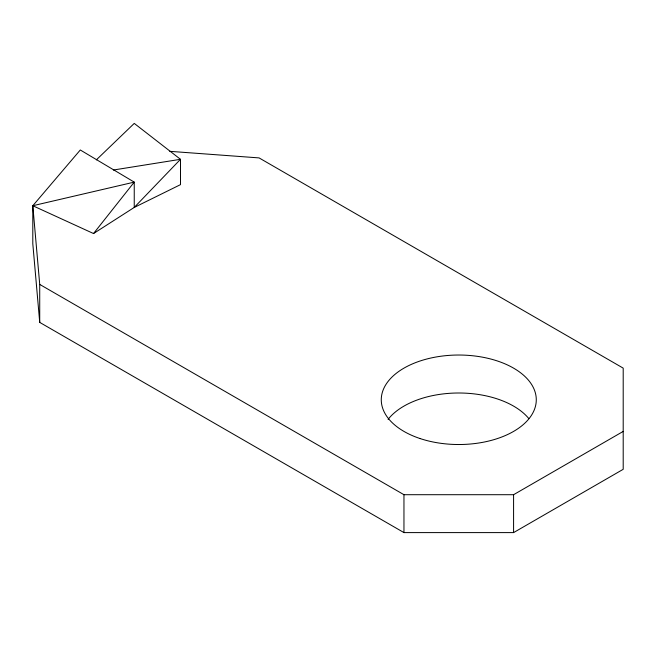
<?xml version="1.0" encoding="UTF-8"?>
<svg xmlns="http://www.w3.org/2000/svg" width="656" height="656" viewBox="0 0 656 656"><rect width="100%" height="100%" fill="white"/><g stroke="black" fill="none" stroke-linecap="round" stroke-linejoin="round"><path stroke-width="0.98" d="M39.721 322.391L39.721 284.417L32.8 205.73L93.529 233.544L134.242 182.122L80.294 149.986L32.8 205.73L32.8 243.704L39.721 322.391L403.957 532.598L513.582 532.598L623.2 469.311L623.2 368.131L259.079 157.907L169.773 151.331M96.334 159.875L134.25 123.402L180.498 159.31L180.498 184.631L134.242 207.435L93.529 233.544M39.721 284.417L403.957 494.706L513.582 494.706L623.2 431.418M32.8 205.73L134.242 182.122L134.242 207.435L180.498 159.31L113.357 170.027M513.582 494.706L513.582 532.598M403.957 494.706L403.957 532.598M388.09 419.373A77.515 44.756 0 0 1 457.986 393.001A77.515 44.756 0 0 1 528.793 418.553M420.012 438.528A77.515 44.756 0 0 0 536.28 399.775A77.515 44.756 0 0 0 420.012 361.021A77.515 44.756 0 0 0 420.012 438.528"/></g></svg>
